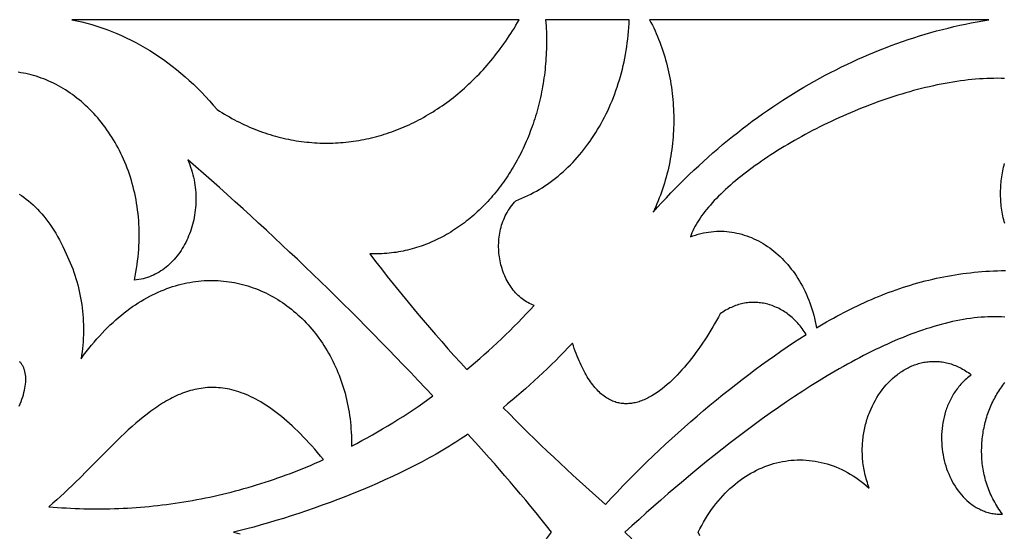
# Model space of a CAD drawing. Extents: x -4950 to -2150, y -1354 to 1346.
# Drawn here: x -3880.5 to -3593.5, y 546.1 to 695.6 of the extents above; entities that cross this region are included whole.
import ezdxf

# ---------------------------------------------------------------- set-up
doc = ezdxf.new("R2010")
doc.units = 0
doc.layers.add('LAYER_1', color=18, linetype='CONTINUOUS')

msp = doc.modelspace()

# ---------------------------------------------------------------- linework, layer by layer
at = {"layer": 'LAYER_1'}
for points in [[(-3865.35, 695.61), (-3863.86, 695.31), (-3862.39, 694.96), (-3860.91, 694.58), (-3859.45, 694.17), (-3857.99, 693.72), (-3856.55, 693.24), (-3855.11, 692.73), (-3853.68, 692.18), (-3852.25, 691.59), (-3850.84, 690.98), (-3849.44, 690.33), (-3848.05, 689.65), (-3846.67, 688.93), (-3845.3, 688.19), (-3843.94, 687.41), (-3842.59, 686.6), (-3841.26, 685.76), (-3839.94, 684.88), (-3838.63, 683.97), (-3837.34, 683.04), (-3836.06, 682.07), (-3834.79, 681.07), (-3833.54, 680.04), (-3832.3, 678.98), (-3831.08, 677.89), (-3829.87, 676.77), (-3828.68, 675.62), (-3827.51, 674.44), (-3826.35, 673.23), (-3825.22, 671.99), (-3824.09, 670.73), (-3822.99, 669.43), (-3822.27, 668.97), (-3821.55, 668.52), (-3820.83, 668.08), (-3820.11, 667.65), (-3819.38, 667.24), (-3818.65, 666.83), (-3817.92, 666.44), (-3817.19, 666.06), (-3816.45, 665.69), (-3815.72, 665.33), (-3814.98, 664.98), (-3814.24, 664.64), (-3813.49, 664.32), (-3812.75, 664), (-3812, 663.7), (-3811.26, 663.41), (-3810.51, 663.12), (-3809.76, 662.85), (-3809.01, 662.59), (-3808.25, 662.35), (-3807.5, 662.11), (-3806.74, 661.88), (-3805.99, 661.67), (-3805.23, 661.46), (-3804.47, 661.27), (-3803.71, 661.08), (-3802.95, 660.91), (-3802.19, 660.75), (-3801.43, 660.6), (-3800.67, 660.46), (-3799.91, 660.33), (-3799.15, 660.21), (-3798.39, 660.11), (-3797.62, 660.01), (-3796.86, 659.92), (-3796.1, 659.85), (-3795.33, 659.78), (-3794.57, 659.73), (-3793.81, 659.69), (-3793.04, 659.65), (-3792.28, 659.63), (-3791.52, 659.62), (-3790.76, 659.62), (-3789.99, 659.63), (-3789.23, 659.65), (-3788.47, 659.68), (-3787.71, 659.72), (-3786.95, 659.77), (-3786.2, 659.83), (-3785.44, 659.9), (-3784.68, 659.98), (-3783.93, 660.07), (-3783.17, 660.18), (-3782.42, 660.29), (-3781.67, 660.41), (-3780.92, 660.54), (-3780.17, 660.69), (-3779.42, 660.84), (-3778.67, 661.01), (-3777.93, 661.18), (-3777.19, 661.36), (-3776.44, 661.56), (-3775.7, 661.76), (-3774.97, 661.98), (-3774.23, 662.2), (-3773.5, 662.43), (-3772.77, 662.68), (-3772.04, 662.93), (-3771.31, 663.2), (-3770.58, 663.47), (-3769.86, 663.75), (-3769.14, 664.05), (-3768.42, 664.35), (-3767.71, 664.67), (-3767, 664.99), (-3766.29, 665.32), (-3765.58, 665.67), (-3764.88, 666.02), (-3764.17, 666.38), (-3763.48, 666.75), (-3762.78, 667.13), (-3762.09, 667.53), (-3761.4, 667.93), (-3760.72, 668.34), (-3760.03, 668.76), (-3759.36, 669.19), (-3758.68, 669.63), (-3758.01, 670.08), (-3757.34, 670.53), (-3756.68, 671), (-3756.02, 671.48), (-3755.36, 671.97), (-3754.71, 672.46), (-3754.06, 672.97), (-3753.41, 673.48), (-3752.77, 674.01), (-3752.14, 674.54), (-3751.51, 675.09), (-3750.88, 675.64), (-3750.26, 676.2), (-3749.64, 676.77), (-3749.02, 677.35), (-3748.41, 677.94), (-3747.81, 678.54), (-3747.21, 679.15), (-3746.61, 679.76), (-3746.02, 680.39), (-3745.44, 681.02), (-3744.86, 681.67), (-3744.28, 682.32), (-3743.71, 682.98), (-3743.15, 683.66), (-3742.59, 684.34), (-3742.04, 685.03), (-3741.49, 685.72), (-3740.95, 686.43), (-3740.41, 687.15), (-3739.88, 687.87), (-3739.35, 688.61), (-3738.83, 689.35), (-3738.32, 690.1), (-3737.81, 690.86), (-3737.31, 691.63), (-3736.81, 692.41), (-3736.32, 693.19), (-3735.84, 693.99), (-3735.37, 694.79), (-3734.89, 695.61)], [(-3727.19, 695.61), (-3727.12, 694.74), (-3727.07, 693.86), (-3727.02, 692.99), (-3726.99, 692.13), (-3726.96, 691.26), (-3726.94, 690.4), (-3726.93, 689.54), (-3726.94, 688.68), (-3726.95, 687.83), (-3726.97, 686.97), (-3727, 686.12), (-3727.04, 685.28), (-3727.09, 684.43), (-3727.15, 683.59), (-3727.21, 682.75), (-3727.29, 681.92), (-3727.37, 681.09), (-3727.47, 680.26), (-3727.57, 679.43), (-3727.68, 678.61), (-3727.8, 677.79), (-3727.93, 676.98), (-3728.07, 676.17), (-3728.21, 675.36), (-3728.37, 674.56), (-3728.53, 673.76), (-3728.7, 672.96), (-3728.88, 672.17), (-3729.07, 671.38), (-3729.27, 670.6), (-3729.47, 669.82), (-3729.68, 669.05), (-3729.9, 668.28), (-3730.13, 667.51), (-3730.37, 666.75), (-3730.61, 665.99), (-3730.86, 665.24), (-3731.12, 664.5), (-3731.39, 663.76), (-3731.66, 663.02), (-3731.94, 662.29), (-3732.23, 661.56), (-3732.53, 660.84), (-3732.83, 660.13), (-3733.15, 659.42), (-3733.47, 658.71), (-3733.79, 658.01), (-3734.12, 657.32), (-3734.46, 656.63), (-3734.81, 655.95), (-3735.16, 655.27), (-3735.52, 654.6), (-3735.89, 653.94), (-3736.27, 653.28), (-3736.65, 652.63), (-3737.03, 651.99), (-3737.43, 651.35), (-3737.83, 650.72), (-3738.24, 650.09), (-3738.65, 649.47), (-3739.07, 648.86), (-3739.5, 648.25), (-3739.93, 647.66), (-3740.37, 647.06), (-3740.81, 646.48), (-3741.26, 645.9), (-3741.72, 645.33), (-3742.18, 644.77), (-3742.65, 644.21), (-3743.12, 643.67), (-3743.6, 643.13), (-3744.08, 642.59), (-3744.58, 642.07), (-3745.07, 641.55), (-3745.57, 641.04), (-3746.08, 640.54), (-3746.59, 640.04), (-3747.11, 639.56), (-3747.63, 639.08), (-3748.16, 638.61), (-3748.7, 638.15), (-3749.23, 637.7), (-3749.78, 637.25), (-3750.33, 636.82), (-3750.88, 636.39), (-3751.44, 635.97), (-3752, 635.56), (-3752.57, 635.16), (-3753.14, 634.77), (-3753.72, 634.39), (-3754.3, 634.02), (-3754.88, 633.65), (-3755.47, 633.3), (-3756.07, 632.95), (-3756.66, 632.62), (-3757.27, 632.29), (-3757.87, 631.97), (-3758.49, 631.67), (-3759.1, 631.37), (-3759.72, 631.08), (-3760.34, 630.8), (-3760.97, 630.53), (-3761.6, 630.28), (-3762.23, 630.03), (-3762.87, 629.79), (-3763.51, 629.57), (-3764.16, 629.35), (-3764.81, 629.14), (-3765.46, 628.95), (-3766.12, 628.76), (-3766.77, 628.59), (-3767.44, 628.43), (-3768.1, 628.27), (-3768.77, 628.13), (-3769.44, 628), (-3770.12, 627.88), (-3770.79, 627.77), (-3771.47, 627.68), (-3772.16, 627.59), (-3772.84, 627.52), (-3773.53, 627.46), (-3774.22, 627.41), (-3774.91, 627.37), (-3775.61, 627.34), (-3776.31, 627.32), (-3777.01, 627.32), (-3777.71, 627.33), (-3778.42, 627.35), (-3776.75, 625.14), (-3775.06, 622.95), (-3773.35, 620.77), (-3771.64, 618.6), (-3769.91, 616.44), (-3768.17, 614.3), (-3766.42, 612.17), (-3764.66, 610.06), (-3762.89, 607.95), (-3761.1, 605.86), (-3759.3, 603.79), (-3757.49, 601.72), (-3755.68, 599.67), (-3753.85, 597.63), (-3752.01, 595.6), (-3750.16, 593.59), (-3748.88, 594.66), (-3747.6, 595.75), (-3746.34, 596.85), (-3745.07, 597.97), (-3743.82, 599.09), (-3742.57, 600.23), (-3741.33, 601.39), (-3740.1, 602.55), (-3738.87, 603.73), (-3737.65, 604.92), (-3736.44, 606.12), (-3735.24, 607.33), (-3734.04, 608.56), (-3732.85, 609.8), (-3731.67, 611.05), (-3730.5, 612.31), (-3730.98, 612.48), (-3731.44, 612.67), (-3731.9, 612.88), (-3732.35, 613.11), (-3732.8, 613.36), (-3733.23, 613.63), (-3733.65, 613.91), (-3734.06, 614.22), (-3734.46, 614.53), (-3734.85, 614.87), (-3735.23, 615.22), (-3735.6, 615.58), (-3735.96, 615.96), (-3736.3, 616.36), (-3736.64, 616.76), (-3736.96, 617.19), (-3737.28, 617.62), (-3737.58, 618.06), (-3737.87, 618.52), (-3738.14, 618.99), (-3738.41, 619.47), (-3738.66, 619.96), (-3738.9, 620.45), (-3739.13, 620.96), (-3739.34, 621.48), (-3739.54, 622), (-3739.73, 622.53), (-3739.9, 623.07), (-3740.07, 623.61), (-3740.21, 624.16), (-3740.35, 624.72), (-3740.46, 625.28), (-3740.57, 625.85), (-3740.66, 626.42), (-3740.74, 626.99), (-3740.8, 627.57), (-3740.84, 628.14), (-3740.88, 628.72), (-3740.89, 629.31), (-3740.89, 629.89), (-3740.88, 630.47), (-3740.85, 631.05), (-3740.8, 631.64), (-3740.74, 632.22), (-3740.66, 632.8), (-3740.57, 633.37), (-3740.46, 633.95), (-3740.33, 634.52), (-3740.18, 635.09), (-3740.02, 635.65), (-3739.84, 636.21), (-3739.65, 636.76), (-3739.43, 637.31), (-3739.2, 637.85), (-3738.95, 638.39), (-3738.68, 638.91), (-3738.4, 639.43), (-3738.09, 639.95), (-3737.77, 640.45), (-3737.43, 640.94), (-3737.07, 641.43), (-3736.69, 641.9), (-3736.29, 642.36), (-3735.88, 642.81), (-3734.99, 643.16), (-3734.12, 643.52), (-3733.25, 643.91), (-3732.39, 644.31), (-3731.54, 644.74), (-3730.7, 645.18), (-3729.87, 645.64), (-3729.05, 646.12), (-3728.24, 646.62), (-3727.44, 647.14), (-3726.65, 647.68), (-3725.87, 648.23), (-3725.09, 648.81), (-3724.33, 649.4), (-3723.58, 650), (-3722.84, 650.63), (-3722.11, 651.27), (-3721.4, 651.92), (-3720.69, 652.6), (-3719.99, 653.29), (-3719.31, 653.99), (-3718.63, 654.71), (-3717.97, 655.45), (-3717.32, 656.2), (-3716.69, 656.96), (-3716.06, 657.74), (-3715.45, 658.53), (-3714.85, 659.34), (-3714.26, 660.16), (-3713.69, 661), (-3713.12, 661.84), (-3712.57, 662.71), (-3712.04, 663.58), (-3711.52, 664.46), (-3711.01, 665.36), (-3710.51, 666.27), (-3710.03, 667.19), (-3709.56, 668.13), (-3709.11, 669.07), (-3708.67, 670.03), (-3708.25, 670.99), (-3707.84, 671.97), (-3707.44, 672.96), (-3707.06, 673.95), (-3706.7, 674.96), (-3706.35, 675.98), (-3706.01, 677), (-3705.69, 678.04), (-3705.39, 679.08), (-3705.1, 680.13), (-3704.83, 681.19), (-3704.57, 682.26), (-3704.33, 683.33), (-3704.11, 684.42), (-3703.9, 685.51), (-3703.71, 686.61), (-3703.54, 687.71), (-3703.38, 688.82), (-3703.24, 689.94), (-3703.12, 691.06), (-3703.02, 692.19), (-3702.93, 693.32), (-3702.86, 694.46), (-3702.81, 695.61)], [(-3696.9, 695.61), (-3696.48, 694.82), (-3696.08, 694.02), (-3695.69, 693.21), (-3695.31, 692.39), (-3694.94, 691.57), (-3694.59, 690.75), (-3694.25, 689.91), (-3693.92, 689.07), (-3693.61, 688.23), (-3693.31, 687.38), (-3693.02, 686.53), (-3692.74, 685.67), (-3692.48, 684.8), (-3692.22, 683.93), (-3691.99, 683.06), (-3691.76, 682.18), (-3691.54, 681.3), (-3691.34, 680.41), (-3691.15, 679.53), (-3690.98, 678.63), (-3690.82, 677.74), (-3690.66, 676.84), (-3690.53, 675.94), (-3690.4, 675.04), (-3690.29, 674.13), (-3690.19, 673.23), (-3690.1, 672.32), (-3690.03, 671.41), (-3689.97, 670.5), (-3689.92, 669.59), (-3689.88, 668.67), (-3689.86, 667.76), (-3689.85, 666.85), (-3689.85, 665.93), (-3689.86, 665.02), (-3689.89, 664.1), (-3689.93, 663.19), (-3689.98, 662.28), (-3690.05, 661.37), (-3690.13, 660.45), (-3690.22, 659.55), (-3690.32, 658.64), (-3690.44, 657.73), (-3690.57, 656.83), (-3690.71, 655.92), (-3690.87, 655.02), (-3691.03, 654.13), (-3691.22, 653.23), (-3691.41, 652.34), (-3691.62, 651.45), (-3691.84, 650.57), (-3692.07, 649.69), (-3692.31, 648.81), (-3692.57, 647.93), (-3692.84, 647.07), (-3693.13, 646.2), (-3693.42, 645.34), (-3693.73, 644.49), (-3694.06, 643.64), (-3694.39, 642.79), (-3694.74, 641.95), (-3695.1, 641.12), (-3695.48, 640.29), (-3695.86, 639.47), (-3694.58, 640.9), (-3693.28, 642.32), (-3691.98, 643.71), (-3690.67, 645.09), (-3689.34, 646.46), (-3688.01, 647.8), (-3686.67, 649.13), (-3685.31, 650.45), (-3683.95, 651.75), (-3682.58, 653.03), (-3681.2, 654.29), (-3679.81, 655.54), (-3678.42, 656.77), (-3677.01, 657.98), (-3675.6, 659.17), (-3674.17, 660.35), (-3672.74, 661.51), (-3671.3, 662.66), (-3669.86, 663.78), (-3668.4, 664.89), (-3666.94, 665.98), (-3665.47, 667.06), (-3663.99, 668.12), (-3662.5, 669.15), (-3661.01, 670.18), (-3659.51, 671.18), (-3658, 672.17), (-3656.48, 673.13), (-3654.96, 674.08), (-3653.43, 675.02), (-3651.89, 675.93), (-3650.35, 676.83), (-3648.8, 677.7), (-3647.24, 678.56), (-3645.68, 679.41), (-3644.11, 680.23), (-3642.53, 681.03), (-3640.95, 681.82), (-3639.36, 682.59), (-3637.76, 683.34), (-3636.16, 684.07), (-3634.56, 684.78), (-3632.95, 685.47), (-3631.33, 686.15), (-3629.71, 686.81), (-3628.08, 687.44), (-3626.45, 688.06), (-3624.81, 688.66), (-3623.17, 689.24), (-3621.52, 689.8), (-3619.87, 690.34), (-3618.21, 690.86), (-3616.55, 691.37), (-3614.88, 691.85), (-3613.21, 692.32), (-3611.53, 692.76), (-3609.85, 693.19), (-3608.17, 693.59), (-3606.48, 693.98), (-3604.79, 694.34), (-3603.1, 694.69), (-3601.4, 695.02), (-3599.7, 695.32), (-3597.99, 695.61)], [(-3651.27, 603.84), (-3651.54, 604.28), (-3651.83, 604.71), (-3652.12, 605.12), (-3652.42, 605.53), (-3652.72, 605.93), (-3653.03, 606.32), (-3653.35, 606.7), (-3653.67, 607.07), (-3654, 607.43), (-3654.34, 607.78), (-3654.68, 608.12), (-3655.02, 608.45), (-3655.37, 608.76), (-3655.73, 609.07), (-3656.09, 609.37), (-3656.46, 609.65), (-3656.83, 609.93), (-3657.2, 610.19), (-3657.58, 610.44), (-3657.96, 610.69), (-3658.35, 610.92), (-3658.74, 611.14), (-3659.13, 611.35), (-3659.53, 611.55), (-3659.93, 611.73), (-3660.34, 611.91), (-3660.74, 612.07), (-3661.15, 612.23), (-3661.57, 612.37), (-3661.98, 612.5), (-3662.4, 612.62), (-3662.82, 612.73), (-3663.24, 612.82), (-3663.66, 612.91), (-3664.08, 612.98), (-3664.51, 613.04), (-3664.94, 613.09), (-3665.36, 613.13), (-3665.79, 613.16), (-3666.22, 613.17), (-3666.65, 613.17), (-3667.08, 613.16), (-3667.51, 613.14), (-3667.94, 613.11), (-3668.38, 613.06), (-3668.81, 613), (-3669.24, 612.93), (-3669.67, 612.85), (-3670.09, 612.75), (-3670.52, 612.65), (-3670.95, 612.52), (-3671.38, 612.39), (-3671.8, 612.25), (-3672.22, 612.09), (-3672.64, 611.92), (-3673.06, 611.73), (-3673.48, 611.54), (-3673.9, 611.33), (-3674.31, 611.11), (-3674.72, 610.87), (-3675.12, 610.62), (-3675.53, 610.36), (-3675.93, 610.09), (-3676.33, 609.8), (-3676.84, 608.85), (-3677.37, 607.9), (-3677.92, 606.95), (-3678.48, 606), (-3679.05, 605.05), (-3679.63, 604.1), (-3680.23, 603.16), (-3680.83, 602.22), (-3681.45, 601.3), (-3682.08, 600.38), (-3682.72, 599.47), (-3683.37, 598.57), (-3684.03, 597.69), (-3684.7, 596.82), (-3685.37, 595.96), (-3686.06, 595.13), (-3686.75, 594.31), (-3687.45, 593.51), (-3688.15, 592.73), (-3688.86, 591.97), (-3689.58, 591.24), (-3690.3, 590.53), (-3691.03, 589.85), (-3691.76, 589.2), (-3692.5, 588.57), (-3693.24, 587.98), (-3693.98, 587.42), (-3694.72, 586.89), (-3695.47, 586.39), (-3696.22, 585.93), (-3696.97, 585.51), (-3697.34, 585.32), (-3697.72, 585.13), (-3698.09, 584.95), (-3698.47, 584.79), (-3698.84, 584.63), (-3699.22, 584.48), (-3699.59, 584.35), (-3699.97, 584.22), (-3700.34, 584.11), (-3700.72, 584.01), (-3701.09, 583.92), (-3701.46, 583.84), (-3701.84, 583.77), (-3702.21, 583.71), (-3702.58, 583.67), (-3702.95, 583.64), (-3703.32, 583.62), (-3703.69, 583.61), (-3704.06, 583.62), (-3704.43, 583.64), (-3704.79, 583.67), (-3705.16, 583.71), (-3705.52, 583.77), (-3705.89, 583.84), (-3706.25, 583.93), (-3706.61, 584.02), (-3706.97, 584.14), (-3707.33, 584.26), (-3707.69, 584.41), (-3708.04, 584.56), (-3708.39, 584.73), (-3708.75, 584.92), (-3709.1, 585.12), (-3709.45, 585.33), (-3709.79, 585.56), (-3710.14, 585.81), (-3710.48, 586.07), (-3710.82, 586.35), (-3711.16, 586.65), (-3711.5, 586.96), (-3711.84, 587.28), (-3712.17, 587.63), (-3712.5, 587.99), (-3712.83, 588.36), (-3713.16, 588.76), (-3713.48, 589.17), (-3713.8, 589.59), (-3714.12, 590.04), (-3714.44, 590.5), (-3714.75, 590.99), (-3715.07, 591.49), (-3715.37, 592), (-3715.68, 592.54), (-3715.98, 593.09), (-3716.28, 593.67), (-3716.58, 594.26), (-3716.87, 594.87), (-3717.17, 595.5), (-3717.45, 596.15), (-3717.74, 596.82), (-3718.02, 597.51), (-3718.3, 598.22), (-3718.57, 598.95), (-3718.85, 599.7), (-3719.11, 600.47), (-3719.38, 601.26), (-3720.58, 599.99), (-3721.79, 598.73), (-3723.01, 597.49), (-3724.24, 596.25), (-3725.48, 595.03), (-3726.72, 593.83), (-3727.98, 592.63), (-3729.24, 591.45), (-3730.5, 590.28), (-3731.78, 589.13), (-3733.06, 587.99), (-3734.36, 586.86), (-3735.65, 585.74), (-3736.96, 584.64), (-3738.27, 583.55), (-3739.59, 582.47), (-3737.77, 580.63), (-3735.95, 578.79), (-3734.11, 576.97), (-3732.27, 575.16), (-3730.42, 573.36), (-3728.57, 571.57), (-3726.71, 569.79), (-3724.85, 568.02), (-3722.98, 566.26), (-3721.1, 564.52), (-3719.22, 562.78), (-3717.34, 561.06), (-3715.44, 559.34), (-3713.55, 557.64), (-3711.65, 555.95), (-3709.75, 554.27), (-3708.08, 556.07), (-3706.39, 557.86), (-3704.69, 559.65), (-3702.96, 561.42), (-3701.21, 563.18), (-3699.45, 564.93), (-3697.68, 566.67), (-3695.88, 568.4), (-3694.08, 570.11), (-3692.26, 571.8), (-3690.43, 573.48), (-3688.59, 575.14), (-3686.74, 576.79), (-3684.89, 578.42), (-3683.02, 580.03), (-3681.15, 581.62), (-3679.28, 583.19), (-3677.4, 584.74), (-3675.52, 586.27), (-3673.63, 587.77), (-3671.75, 589.26), (-3669.87, 590.72), (-3667.98, 592.15), (-3666.1, 593.56), (-3664.22, 594.94), (-3662.35, 596.3), (-3660.48, 597.63), (-3658.62, 598.93), (-3656.77, 600.2), (-3654.92, 601.44), (-3653.09, 602.65)], [(-3791.93, 567.32), (-3792.8, 568.36), (-3793.66, 569.37), (-3794.51, 570.36), (-3795.35, 571.31), (-3796.19, 572.23), (-3797.03, 573.12), (-3797.85, 573.99), (-3798.67, 574.82), (-3799.48, 575.63), (-3800.29, 576.41), (-3801.09, 577.16), (-3801.88, 577.88), (-3802.67, 578.58), (-3803.46, 579.25), (-3804.23, 579.9), (-3805, 580.51), (-3805.77, 581.11), (-3806.53, 581.67), (-3807.28, 582.21), (-3808.03, 582.73), (-3808.77, 583.22), (-3809.51, 583.69), (-3810.24, 584.13), (-3810.97, 584.55), (-3811.69, 584.95), (-3812.41, 585.32), (-3813.12, 585.67), (-3813.83, 585.99), (-3814.53, 586.3), (-3815.23, 586.58), (-3815.92, 586.84), (-3816.61, 587.08), (-3817.29, 587.3), (-3817.97, 587.49), (-3818.64, 587.67), (-3819.31, 587.82), (-3819.98, 587.96), (-3820.64, 588.07), (-3821.3, 588.17), (-3821.95, 588.24), (-3822.6, 588.3), (-3823.25, 588.34), (-3823.89, 588.36), (-3824.53, 588.36), (-3825.16, 588.35), (-3825.79, 588.31), (-3826.42, 588.26), (-3827.04, 588.2), (-3827.66, 588.11), (-3828.28, 588.01), (-3828.89, 587.9), (-3829.5, 587.76), (-3830.11, 587.62), (-3830.71, 587.45), (-3831.31, 587.28), (-3831.91, 587.09), (-3832.51, 586.88), (-3833.1, 586.66), (-3833.69, 586.42), (-3834.28, 586.18), (-3834.86, 585.92), (-3835.45, 585.64), (-3836.03, 585.36), (-3836.6, 585.06), (-3837.18, 584.75), (-3837.75, 584.42), (-3838.32, 584.09), (-3838.89, 583.74), (-3839.46, 583.39), (-3840.02, 583.02), (-3840.59, 582.65), (-3841.15, 582.26), (-3842.27, 581.46), (-3843.38, 580.62), (-3844.49, 579.75), (-3845.59, 578.84), (-3846.69, 577.91), (-3847.78, 576.95), (-3848.87, 575.96), (-3849.96, 574.95), (-3851.04, 573.92), (-3852.13, 572.88), (-3853.21, 571.81), (-3854.29, 570.74), (-3856.46, 568.56), (-3858.63, 566.35), (-3860.81, 564.13), (-3863.01, 561.93), (-3864.12, 560.84), (-3865.23, 559.76), (-3866.35, 558.69), (-3867.47, 557.63), (-3868.6, 556.59), (-3869.74, 555.57), (-3870.89, 554.58), (-3872.04, 553.6), (-3870.77, 553.49), (-3869.49, 553.39), (-3868.22, 553.3), (-3866.94, 553.22), (-3865.67, 553.15), (-3864.39, 553.09), (-3863.12, 553.04), (-3861.85, 553.01), (-3860.57, 552.98), (-3859.3, 552.96), (-3858.02, 552.95), (-3856.75, 552.96), (-3855.48, 552.97), (-3854.2, 553), (-3852.93, 553.03), (-3851.66, 553.08), (-3850.39, 553.13), (-3849.12, 553.2), (-3847.85, 553.27), (-3846.58, 553.36), (-3845.31, 553.46), (-3844.04, 553.57), (-3842.77, 553.68), (-3841.5, 553.81), (-3840.24, 553.95), (-3838.97, 554.1), (-3837.71, 554.26), (-3836.45, 554.43), (-3835.18, 554.61), (-3833.92, 554.8), (-3832.66, 555), (-3831.4, 555.21), (-3830.14, 555.43), (-3828.89, 555.66), (-3827.63, 555.9), (-3826.38, 556.15), (-3825.12, 556.41), (-3823.87, 556.68), (-3822.62, 556.97), (-3821.37, 557.26), (-3820.13, 557.56), (-3818.88, 557.87), (-3817.64, 558.2), (-3816.39, 558.53), (-3815.15, 558.87), (-3813.91, 559.23), (-3812.67, 559.59), (-3811.44, 559.97), (-3810.2, 560.35), (-3808.97, 560.74), (-3807.74, 561.15), (-3806.51, 561.56), (-3805.29, 561.99), (-3804.06, 562.42), (-3802.84, 562.87), (-3801.62, 563.32), (-3800.4, 563.79), (-3799.18, 564.26), (-3797.97, 564.75), (-3796.76, 565.24), (-3795.55, 565.75), (-3794.34, 566.26), (-3793.14, 566.79)]]:
    msp.add_lwpolyline(points, close=True, dxfattribs=at)
for points in [[(-3880.64, 644.77), (-3879.96, 644.31), (-3879.28, 643.83), (-3878.6, 643.32), (-3877.93, 642.79), (-3877.27, 642.23), (-3876.62, 641.64), (-3875.98, 641.03), (-3875.34, 640.38), (-3874.71, 639.71), (-3874.09, 639.02), (-3873.48, 638.29), (-3872.88, 637.54), (-3872.29, 636.76), (-3871.71, 635.95), (-3871.13, 635.11), (-3870.57, 634.24), (-3870.02, 633.34), (-3869.49, 632.42), (-3868.96, 631.46), (-3868.45, 630.47), (-3867.94, 629.46), (-3867.45, 628.41), (-3866.98, 627.33), (-3866.56, 626.47), (-3866.16, 625.6), (-3865.78, 624.72), (-3865.42, 623.83), (-3865.07, 622.93), (-3864.74, 622.02), (-3864.43, 621.11), (-3864.14, 620.18), (-3863.87, 619.25), (-3863.61, 618.31), (-3863.37, 617.37), (-3863.15, 616.42), (-3862.95, 615.46), (-3862.77, 614.5), (-3862.6, 613.54), (-3862.45, 612.56), (-3862.32, 611.59), (-3862.21, 610.61), (-3862.12, 609.63), (-3862.05, 608.65), (-3861.99, 607.66), (-3861.96, 606.67), (-3861.94, 605.68), (-3861.94, 604.69), (-3861.96, 603.7), (-3862, 602.7), (-3862.06, 601.71), (-3862.14, 600.72), (-3862.23, 599.73), (-3862.35, 598.74), (-3862.48, 597.75), (-3862.64, 596.76), (-3861.89, 597.78), (-3861.13, 598.78), (-3860.37, 599.75), (-3859.6, 600.69), (-3858.83, 601.61), (-3858.06, 602.5), (-3857.27, 603.37), (-3856.49, 604.22), (-3855.7, 605.04), (-3854.91, 605.83), (-3854.11, 606.61), (-3853.31, 607.35), (-3852.5, 608.08), (-3851.69, 608.78), (-3850.88, 609.46), (-3850.07, 610.11), (-3849.25, 610.74), (-3848.43, 611.35), (-3847.61, 611.93), (-3846.78, 612.49), (-3845.96, 613.03), (-3845.13, 613.55), (-3844.3, 614.04), (-3843.46, 614.51), (-3842.63, 614.96), (-3841.8, 615.39), (-3840.96, 615.8), (-3840.12, 616.18), (-3839.29, 616.54), (-3838.45, 616.88), (-3837.61, 617.2), (-3836.77, 617.5), (-3835.93, 617.78), (-3835.1, 618.04), (-3834.26, 618.28), (-3833.42, 618.49), (-3832.59, 618.69), (-3831.75, 618.87), (-3830.92, 619.02), (-3830.09, 619.16), (-3829.26, 619.28), (-3828.43, 619.38), (-3827.6, 619.45), (-3826.78, 619.51), (-3825.95, 619.55), (-3825.13, 619.57), (-3824.32, 619.58), (-3823.5, 619.56), (-3822.69, 619.53), (-3821.88, 619.47), (-3821.08, 619.4), (-3820.28, 619.31), (-3819.48, 619.21), (-3818.69, 619.08), (-3817.9, 618.94), (-3817.11, 618.78), (-3816.33, 618.6), (-3815.55, 618.41), (-3814.78, 618.2), (-3814.02, 617.97), (-3813.26, 617.72), (-3812.5, 617.46), (-3811.75, 617.19), (-3811.01, 616.89), (-3810.27, 616.58), (-3809.54, 616.26), (-3808.81, 615.92), (-3808.09, 615.56), (-3807.38, 615.19), (-3806.67, 614.8), (-3805.98, 614.4), (-3805.28, 613.98), (-3804.6, 613.55), (-3803.93, 613.1), (-3803.26, 612.64), (-3802.6, 612.16), (-3801.94, 611.67), (-3801.3, 611.16), (-3800.66, 610.65), (-3800.04, 610.11), (-3799.42, 609.57), (-3798.81, 609.01), (-3798.21, 608.43), (-3797.62, 607.85), (-3797.04, 607.25), (-3796.47, 606.64), (-3795.91, 606.01), (-3795.36, 605.37), (-3794.82, 604.72), (-3794.29, 604.06), (-3793.77, 603.39), (-3793.27, 602.7), (-3792.77, 602), (-3792.28, 601.29), (-3791.81, 600.57), (-3791.35, 599.84), (-3790.9, 599.09), (-3790.46, 598.33), (-3790.03, 597.57), (-3789.62, 596.79), (-3789.22, 596), (-3788.83, 595.2), (-3788.45, 594.4), (-3788.09, 593.58), (-3787.74, 592.75), (-3787.41, 591.91), (-3787.08, 591.06), (-3786.77, 590.2), (-3786.48, 589.33), (-3786.2, 588.45), (-3785.94, 587.57), (-3785.68, 586.67), (-3785.45, 585.77), (-3785.23, 584.85), (-3785.02, 583.93), (-3784.83, 583), (-3784.65, 582.06), (-3784.49, 581.12), (-3784.35, 580.16), (-3784.22, 579.2), (-3784.11, 578.23), (-3784.02, 577.25), (-3783.94, 576.27), (-3783.88, 575.28), (-3783.83, 574.28), (-3783.8, 573.27), (-3783.79, 572.26), (-3783.8, 571.24), (-3782.27, 572.03), (-3780.75, 572.85), (-3779.23, 573.68), (-3777.71, 574.52), (-3776.21, 575.38), (-3774.71, 576.26), (-3773.22, 577.15), (-3771.73, 578.06), (-3770.25, 578.98), (-3768.77, 579.92), (-3767.31, 580.87), (-3765.85, 581.84), (-3764.39, 582.83), (-3762.95, 583.83), (-3761.51, 584.85), (-3760.08, 585.88), (-3762.22, 588.16), (-3764.37, 590.44), (-3766.53, 592.71), (-3768.7, 594.98), (-3770.86, 597.23), (-3773.04, 599.47), (-3775.22, 601.71), (-3777.41, 603.94), (-3779.6, 606.16), (-3781.79, 608.37), (-3784, 610.57), (-3786.21, 612.76), (-3788.42, 614.95), (-3790.64, 617.12), (-3792.87, 619.29), (-3795.1, 621.44), (-3797.33, 623.59), (-3799.57, 625.73), (-3801.82, 627.86), (-3804.07, 629.99), (-3806.33, 632.1), (-3808.6, 634.2), (-3810.86, 636.3), (-3813.14, 638.39), (-3815.42, 640.47), (-3817.7, 642.53), (-3819.99, 644.59), (-3822.29, 646.65), (-3824.59, 648.69), (-3826.9, 650.72), (-3829.21, 652.74), (-3831.52, 654.76), (-3831.22, 654.04), (-3830.94, 653.32), (-3830.68, 652.59), (-3830.44, 651.87), (-3830.22, 651.13), (-3830.02, 650.4), (-3829.84, 649.66), (-3829.69, 648.92), (-3829.55, 648.18), (-3829.43, 647.44), (-3829.34, 646.7), (-3829.26, 645.95), (-3829.2, 645.21), (-3829.17, 644.47), (-3829.15, 643.73), (-3829.15, 643), (-3829.17, 642.26), (-3829.2, 641.53), (-3829.26, 640.81), (-3829.33, 640.08), (-3829.42, 639.37), (-3829.53, 638.65), (-3829.66, 637.95), (-3829.8, 637.24), (-3829.96, 636.55), (-3830.14, 635.86), (-3830.33, 635.18), (-3830.54, 634.51), (-3830.77, 633.84), (-3831.01, 633.19), (-3831.27, 632.54), (-3831.54, 631.91), (-3831.82, 631.28), (-3832.13, 630.67), (-3832.44, 630.06), (-3832.78, 629.47), (-3833.12, 628.89), (-3833.48, 628.32), (-3833.86, 627.77), (-3834.24, 627.23), (-3834.64, 626.71), (-3835.06, 626.2), (-3835.49, 625.7), (-3835.93, 625.22), (-3836.38, 624.76), (-3836.84, 624.31), (-3837.32, 623.88), (-3837.81, 623.47), (-3838.31, 623.08), (-3838.82, 622.7), (-3839.35, 622.35), (-3839.88, 622.01), (-3840.43, 621.7), (-3840.98, 621.4), (-3841.55, 621.13), (-3842.12, 620.88), (-3842.71, 620.65), (-3843.31, 620.44), (-3843.91, 620.25), (-3844.53, 620.09), (-3845.15, 619.95), (-3845.79, 619.84), (-3846.43, 619.75), (-3847.08, 619.69), (-3846.85, 620.82), (-3846.64, 621.95), (-3846.45, 623.07), (-3846.29, 624.19), (-3846.14, 625.3), (-3846.01, 626.4), (-3845.91, 627.5), (-3845.82, 628.59), (-3845.76, 629.67), (-3845.71, 630.74), (-3845.68, 631.81), (-3845.68, 632.87), (-3845.69, 633.93), (-3845.72, 634.97), (-3845.77, 636.01), (-3845.83, 637.04), (-3845.92, 638.07), (-3846.02, 639.08), (-3846.14, 640.09), (-3846.27, 641.09), (-3846.43, 642.08), (-3846.6, 643.06), (-3846.78, 644.03), (-3846.99, 644.99), (-3847.2, 645.94), (-3847.44, 646.89), (-3847.69, 647.82), (-3847.96, 648.74), (-3848.24, 649.66), (-3848.53, 650.56), (-3848.84, 651.46), (-3849.17, 652.34), (-3849.51, 653.21), (-3849.86, 654.08), (-3850.23, 654.93), (-3850.61, 655.77), (-3851, 656.6), (-3851.41, 657.42), (-3851.83, 658.22), (-3852.26, 659.02), (-3852.7, 659.8), (-3853.16, 660.57), (-3853.63, 661.33), (-3854.11, 662.08), (-3854.6, 662.81), (-3855.1, 663.54), (-3855.62, 664.24), (-3856.14, 664.94), (-3856.68, 665.63), (-3857.22, 666.3), (-3857.78, 666.95), (-3858.34, 667.6), (-3858.92, 668.23), (-3859.5, 668.84), (-3860.09, 669.45), (-3860.69, 670.03), (-3861.31, 670.61), (-3861.92, 671.17), (-3862.55, 671.71), (-3863.19, 672.24), (-3863.83, 672.76), (-3864.48, 673.26), (-3865.14, 673.75), (-3865.8, 674.22), (-3866.47, 674.67), (-3867.15, 675.11), (-3867.84, 675.53), (-3868.53, 675.94), (-3869.22, 676.33), (-3869.93, 676.71), (-3870.63, 677.06), (-3871.35, 677.41), (-3872.06, 677.73), (-3872.79, 678.04), (-3873.51, 678.33), (-3874.24, 678.6), (-3874.98, 678.86), (-3875.72, 679.1), (-3876.46, 679.32), (-3877.21, 679.53), (-3877.95, 679.71), (-3878.71, 679.88), (-3879.46, 680.03), (-3880.22, 680.16), (-3880.98, 680.27)], [(-3593.42, 678.47), (-3594.44, 678.5), (-3595.47, 678.52), (-3596.51, 678.51), (-3597.56, 678.5), (-3598.62, 678.46), (-3599.69, 678.41), (-3600.76, 678.34), (-3601.84, 678.26), (-3602.93, 678.16), (-3604.03, 678.04), (-3605.13, 677.91), (-3606.24, 677.77), (-3607.36, 677.6), (-3608.48, 677.43), (-3609.6, 677.24), (-3610.73, 677.04), (-3611.87, 676.82), (-3613.01, 676.59), (-3614.15, 676.34), (-3615.3, 676.08), (-3616.45, 675.81), (-3617.6, 675.53), (-3618.75, 675.23), (-3619.91, 674.92), (-3621.06, 674.6), (-3622.22, 674.27), (-3623.38, 673.92), (-3624.54, 673.57), (-3625.7, 673.2), (-3626.86, 672.82), (-3628.01, 672.43), (-3629.17, 672.03), (-3630.32, 671.62), (-3631.48, 671.2), (-3632.63, 670.77), (-3633.78, 670.33), (-3634.92, 669.88), (-3636.06, 669.42), (-3637.2, 668.95), (-3638.34, 668.47), (-3639.46, 667.99), (-3640.59, 667.49), (-3641.71, 666.99), (-3642.82, 666.48), (-3643.93, 665.96), (-3645.03, 665.44), (-3646.13, 664.91), (-3647.22, 664.37), (-3648.3, 663.82), (-3649.37, 663.27), (-3650.44, 662.71), (-3651.49, 662.14), (-3652.54, 661.57), (-3653.58, 661), (-3654.61, 660.42), (-3655.63, 659.83), (-3656.63, 659.24), (-3657.63, 658.64), (-3658.62, 658.04), (-3659.59, 657.43), (-3660.56, 656.82), (-3661.51, 656.21), (-3662.45, 655.59), (-3663.37, 654.97), (-3664.29, 654.35), (-3665.18, 653.72), (-3666.07, 653.09), (-3666.94, 652.46), (-3667.8, 651.83), (-3668.64, 651.19), (-3669.46, 650.55), (-3670.27, 649.91), (-3671.06, 649.27), (-3671.84, 648.63), (-3672.6, 647.99), (-3673.34, 647.35), (-3674.07, 646.7), (-3674.77, 646.06), (-3675.46, 645.41), (-3676.13, 644.77), (-3676.78, 644.13), (-3677.41, 643.48), (-3678.02, 642.84), (-3678.61, 642.2), (-3679.18, 641.56), (-3679.73, 640.92), (-3680.26, 640.29), (-3680.77, 639.65), (-3681.25, 639.02), (-3681.71, 638.39), (-3682.15, 637.76), (-3682.57, 637.14), (-3682.96, 636.52), (-3683.33, 635.9), (-3683.67, 635.29), (-3683.99, 634.68), (-3684.28, 634.07), (-3684.55, 633.47), (-3684.79, 632.87), (-3685.01, 632.28), (-3684.25, 632.56), (-3683.49, 632.82), (-3682.73, 633.04), (-3681.97, 633.25), (-3681.2, 633.42), (-3680.44, 633.57), (-3679.68, 633.69), (-3678.92, 633.79), (-3678.17, 633.86), (-3677.41, 633.91), (-3676.66, 633.93), (-3675.9, 633.92), (-3675.16, 633.9), (-3674.41, 633.85), (-3673.67, 633.77), (-3672.93, 633.67), (-3672.19, 633.55), (-3671.46, 633.4), (-3670.74, 633.23), (-3670.02, 633.04), (-3669.3, 632.82), (-3668.59, 632.59), (-3667.89, 632.33), (-3667.19, 632.05), (-3666.5, 631.75), (-3665.82, 631.42), (-3665.14, 631.08), (-3664.47, 630.71), (-3663.81, 630.33), (-3663.16, 629.92), (-3662.52, 629.49), (-3661.88, 629.05), (-3661.26, 628.58), (-3660.64, 628.1), (-3660.04, 627.59), (-3659.44, 627.07), (-3658.85, 626.53), (-3658.28, 625.97), (-3657.72, 625.39), (-3657.16, 624.79), (-3656.62, 624.18), (-3656.1, 623.55), (-3655.58, 622.9), (-3655.08, 622.23), (-3654.59, 621.55), (-3654.11, 620.85), (-3653.65, 620.14), (-3653.2, 619.41), (-3652.77, 618.66), (-3652.35, 617.9), (-3651.95, 617.12), (-3651.56, 616.33), (-3651.18, 615.52), (-3650.83, 614.7), (-3650.49, 613.86), (-3650.16, 613.01), (-3649.86, 612.15), (-3649.57, 611.27), (-3649.3, 610.38), (-3649.04, 609.47), (-3648.81, 608.56), (-3648.59, 607.63), (-3648.39, 606.69), (-3648.22, 605.73), (-3647.24, 606.32), (-3646.26, 606.9), (-3645.27, 607.47), (-3644.29, 608.04), (-3643.3, 608.59), (-3642.3, 609.13), (-3641.31, 609.67), (-3640.31, 610.19), (-3639.31, 610.71), (-3638.31, 611.21), (-3637.3, 611.71), (-3636.29, 612.2), (-3635.28, 612.67), (-3634.26, 613.14), (-3633.25, 613.59), (-3632.22, 614.04), (-3631.2, 614.47), (-3630.17, 614.9), (-3629.14, 615.31), (-3628.11, 615.72), (-3627.07, 616.11), (-3626.03, 616.49), (-3624.99, 616.86), (-3623.94, 617.22), (-3622.89, 617.57), (-3621.83, 617.91), (-3620.78, 618.24), (-3619.72, 618.55), (-3618.65, 618.85), (-3617.59, 619.15), (-3616.52, 619.43), (-3615.44, 619.69), (-3614.36, 619.95), (-3613.28, 620.19), (-3612.2, 620.43), (-3611.11, 620.65), (-3610.01, 620.86), (-3608.92, 621.05), (-3607.82, 621.23), (-3606.71, 621.41), (-3605.61, 621.56), (-3604.5, 621.71), (-3603.38, 621.84), (-3602.26, 621.96), (-3601.14, 622.07), (-3600.01, 622.16), (-3598.88, 622.24), (-3597.75, 622.31), (-3596.61, 622.36), (-3595.46, 622.4), (-3594.32, 622.43), (-3593.16, 622.44)], [(-3593.33, 636.2), (-3593.49, 636.74), (-3593.63, 637.28), (-3593.77, 637.83), (-3593.89, 638.39), (-3594, 638.94), (-3594.11, 639.5), (-3594.2, 640.07), (-3594.28, 640.63), (-3594.35, 641.2), (-3594.41, 641.77), (-3594.46, 642.34), (-3594.5, 642.91), (-3594.53, 643.49), (-3594.55, 644.06), (-3594.56, 644.64), (-3594.56, 645.21), (-3594.55, 645.79), (-3594.53, 646.37), (-3594.51, 646.94), (-3594.47, 647.52), (-3594.42, 648.09), (-3594.36, 648.66), (-3594.29, 649.24), (-3594.21, 649.81), (-3594.12, 650.37), (-3594.03, 650.94), (-3593.92, 651.5), (-3593.81, 652.06), (-3593.68, 652.62), (-3593.55, 653.17), (-3593.4, 653.72)], [(-3593.33, 608.89), (-3594.3, 608.95), (-3595.27, 608.98), (-3596.25, 609), (-3597.24, 608.99), (-3598.24, 608.96), (-3599.24, 608.91), (-3600.25, 608.84), (-3601.27, 608.75), (-3602.3, 608.64), (-3603.33, 608.51), (-3604.37, 608.36), (-3605.42, 608.19), (-3606.48, 608), (-3607.54, 607.79), (-3608.61, 607.56), (-3609.68, 607.31), (-3610.76, 607.04), (-3611.84, 606.76), (-3612.94, 606.46), (-3614.03, 606.14), (-3615.13, 605.8), (-3616.24, 605.45), (-3617.35, 605.08), (-3618.47, 604.69), (-3619.59, 604.28), (-3620.72, 603.86), (-3621.85, 603.43), (-3622.98, 602.98), (-3624.12, 602.51), (-3625.27, 602.03), (-3626.41, 601.53), (-3627.56, 601.02), (-3628.71, 600.49), (-3629.87, 599.95), (-3631.03, 599.39), (-3632.19, 598.82), (-3633.36, 598.24), (-3634.53, 597.65), (-3635.7, 597.04), (-3636.87, 596.42), (-3638.04, 595.78), (-3639.22, 595.14), (-3640.4, 594.48), (-3641.58, 593.81), (-3642.76, 593.13), (-3643.94, 592.44), (-3645.12, 591.73), (-3647.49, 590.29), (-3649.86, 588.81), (-3652.23, 587.29), (-3654.61, 585.74), (-3656.98, 584.15), (-3659.34, 582.52), (-3661.71, 580.87), (-3664.06, 579.18), (-3666.41, 577.47), (-3668.76, 575.73), (-3671.09, 573.97), (-3673.41, 572.19), (-3675.72, 570.39), (-3678.02, 568.57), (-3680.3, 566.74), (-3682.57, 564.89), (-3684.82, 563.03), (-3687.05, 561.17), (-3689.26, 559.29), (-3691.45, 557.41), (-3693.61, 555.53), (-3695.75, 553.64), (-3697.87, 551.76), (-3699.96, 549.87), (-3702.02, 547.99), (-3704.06, 546.12), (-3702.02, 544.25)], [(-3880.71, 582.91), (-3880.4, 583.6), (-3880.13, 584.28), (-3879.87, 584.95), (-3879.65, 585.61), (-3879.44, 586.26), (-3879.27, 586.9), (-3879.11, 587.54), (-3878.99, 588.15), (-3878.89, 588.76), (-3878.81, 589.35), (-3878.76, 589.93), (-3878.73, 590.49), (-3878.73, 591.03), (-3878.76, 591.56), (-3878.81, 592.07), (-3878.89, 592.56), (-3878.99, 593.03), (-3879.12, 593.48), (-3879.19, 593.7), (-3879.27, 593.91), (-3879.36, 594.12), (-3879.45, 594.32), (-3879.55, 594.52), (-3879.65, 594.71), (-3879.77, 594.89), (-3879.88, 595.07), (-3880.01, 595.24), (-3880.14, 595.41), (-3880.28, 595.57), (-3880.42, 595.72), (-3880.57, 595.87)], [(-3682.22, 545.1), (-3682.73, 546.12), (-3682.22, 547.15), (-3681.69, 548.15), (-3681.15, 549.12), (-3680.59, 550.07), (-3680.01, 551), (-3679.42, 551.9), (-3678.81, 552.78), (-3678.19, 553.63), (-3677.55, 554.45), (-3676.9, 555.25), (-3676.24, 556.03), (-3675.56, 556.78), (-3674.87, 557.51), (-3674.16, 558.21), (-3673.45, 558.88), (-3672.72, 559.53), (-3671.98, 560.16), (-3671.24, 560.75), (-3670.48, 561.33), (-3669.71, 561.87), (-3668.93, 562.39), (-3668.14, 562.89), (-3667.35, 563.35), (-3666.54, 563.8), (-3665.73, 564.21), (-3664.92, 564.6), (-3664.09, 564.96), (-3663.26, 565.3), (-3662.42, 565.61), (-3661.58, 565.89), (-3660.73, 566.15), (-3659.88, 566.38), (-3659.03, 566.58), (-3658.17, 566.75), (-3657.3, 566.9), (-3656.44, 567.02), (-3655.57, 567.12), (-3654.7, 567.18), (-3653.83, 567.22), (-3652.96, 567.23), (-3652.08, 567.22), (-3651.21, 567.17), (-3650.34, 567.1), (-3649.47, 567), (-3648.6, 566.87), (-3647.73, 566.71), (-3646.86, 566.53), (-3645.99, 566.32), (-3645.13, 566.08), (-3644.27, 565.81), (-3643.42, 565.51), (-3642.57, 565.18), (-3641.72, 564.83), (-3640.88, 564.45), (-3640.05, 564.03), (-3639.22, 563.59), (-3638.39, 563.12), (-3637.58, 562.62), (-3636.77, 562.1), (-3635.97, 561.54), (-3635.17, 560.95), (-3634.39, 560.34), (-3633.61, 559.69), (-3632.85, 559.02), (-3633.04, 559.55), (-3633.23, 560.08), (-3633.41, 560.61), (-3633.57, 561.15), (-3633.73, 561.68), (-3633.87, 562.21), (-3634.01, 562.74), (-3634.13, 563.28), (-3634.25, 563.81), (-3634.35, 564.34), (-3634.45, 564.87), (-3634.53, 565.4), (-3634.61, 565.93), (-3634.68, 566.45), (-3634.73, 566.98), (-3634.78, 567.5), (-3634.82, 568.03), (-3634.85, 568.55), (-3634.87, 569.07), (-3634.88, 569.59), (-3634.89, 570.11), (-3634.88, 570.62), (-3634.86, 571.13), (-3634.84, 571.65), (-3634.81, 572.15), (-3634.77, 572.66), (-3634.72, 573.17), (-3634.66, 573.67), (-3634.6, 574.17), (-3634.53, 574.66), (-3634.45, 575.16), (-3634.36, 575.65), (-3634.26, 576.13), (-3634.16, 576.62), (-3634.04, 577.1), (-3633.93, 577.57), (-3633.8, 578.05), (-3633.67, 578.52), (-3633.52, 578.98), (-3633.38, 579.45), (-3633.22, 579.9), (-3633.06, 580.36), (-3632.89, 580.81), (-3632.71, 581.25), (-3632.34, 582.13), (-3631.94, 582.99), (-3631.52, 583.83), (-3631.07, 584.65), (-3630.6, 585.45), (-3630.11, 586.23), (-3629.59, 586.98), (-3629.06, 587.71), (-3628.5, 588.41), (-3627.92, 589.09), (-3627.32, 589.75), (-3626.7, 590.37), (-3626.07, 590.97), (-3625.41, 591.54), (-3624.75, 592.08), (-3624.4, 592.33), (-3624.06, 592.58), (-3623.71, 592.83), (-3623.36, 593.06), (-3623.01, 593.29), (-3622.65, 593.5), (-3622.28, 593.71), (-3621.92, 593.91), (-3621.55, 594.11), (-3621.18, 594.29), (-3620.8, 594.46), (-3620.43, 594.63), (-3620.05, 594.79), (-3619.66, 594.93), (-3619.28, 595.07), (-3618.89, 595.2), (-3618.5, 595.32), (-3618.1, 595.43), (-3617.71, 595.53), (-3617.31, 595.62), (-3616.91, 595.7), (-3616.51, 595.77), (-3616.1, 595.83), (-3615.7, 595.88), (-3615.29, 595.92), (-3614.88, 595.95), (-3614.47, 595.97), (-3614.05, 595.98), (-3613.64, 595.98), (-3613.22, 595.96), (-3612.81, 595.94), (-3612.39, 595.9), (-3611.97, 595.86), (-3611.55, 595.8), (-3611.13, 595.73), (-3610.71, 595.65), (-3610.29, 595.55), (-3609.87, 595.45), (-3609.44, 595.33), (-3609.02, 595.21), (-3608.6, 595.06), (-3608.17, 594.91), (-3607.75, 594.75), (-3607.32, 594.57), (-3606.9, 594.38), (-3606.48, 594.18), (-3606.05, 593.96), (-3605.63, 593.73), (-3605.21, 593.49), (-3604.78, 593.24), (-3604.36, 592.97), (-3603.94, 592.69), (-3603.52, 592.4), (-3603.1, 592.09), (-3603.47, 591.8), (-3603.83, 591.51), (-3604.19, 591.21), (-3604.53, 590.91), (-3604.87, 590.6), (-3605.2, 590.28), (-3605.51, 589.96), (-3605.82, 589.64), (-3606.13, 589.31), (-3606.42, 588.97), (-3606.71, 588.63), (-3606.98, 588.28), (-3607.25, 587.93), (-3607.51, 587.58), (-3607.77, 587.22), (-3608.01, 586.86), (-3608.25, 586.49), (-3608.47, 586.12), (-3608.69, 585.74), (-3608.91, 585.36), (-3609.11, 584.98), (-3609.31, 584.6), (-3609.5, 584.21), (-3609.68, 583.82), (-3609.85, 583.42), (-3610.01, 583.02), (-3610.17, 582.62), (-3610.32, 582.22), (-3610.46, 581.82), (-3610.6, 581.41), (-3610.85, 580.58), (-3611.06, 579.75), (-3611.25, 578.92), (-3611.41, 578.08), (-3611.54, 577.23), (-3611.64, 576.38), (-3611.72, 575.52), (-3611.77, 574.67), (-3611.78, 573.82), (-3611.78, 572.96), (-3611.74, 572.11), (-3611.68, 571.26), (-3611.6, 570.41), (-3611.48, 569.57), (-3611.35, 568.74), (-3611.18, 567.91), (-3611, 567.09), (-3610.78, 566.28), (-3610.55, 565.47), (-3610.29, 564.68), (-3610.01, 563.91), (-3609.7, 563.14), (-3609.37, 562.39), (-3609.02, 561.66), (-3608.65, 560.94), (-3608.26, 560.24), (-3607.84, 559.56), (-3607.41, 558.89), (-3606.95, 558.25), (-3606.47, 557.63), (-3605.98, 557.03), (-3605.46, 556.46), (-3604.92, 555.91), (-3604.37, 555.39), (-3603.8, 554.89), (-3603.2, 554.43), (-3602.9, 554.2), (-3602.6, 553.99), (-3602.28, 553.78), (-3601.97, 553.58), (-3601.65, 553.39), (-3601.32, 553.2), (-3601, 553.02), (-3600.66, 552.86), (-3600.33, 552.7), (-3599.99, 552.54), (-3599.64, 552.4), (-3599.29, 552.27), (-3598.94, 552.14), (-3598.58, 552.02), (-3598.22, 551.92), (-3597.86, 551.82), (-3597.49, 551.73), (-3597.12, 551.65), (-3596.74, 551.58), (-3596.36, 551.52), (-3595.98, 551.47), (-3595.59, 551.43), (-3595.2, 551.4), (-3594.81, 551.38), (-3594.41, 551.37), (-3594.01, 551.38), (-3594.37, 551.86), (-3594.72, 552.35), (-3595.06, 552.85), (-3595.38, 553.35), (-3595.7, 553.85), (-3596, 554.36), (-3596.29, 554.87), (-3596.57, 555.39), (-3596.84, 555.91), (-3597.1, 556.43), (-3597.34, 556.95), (-3597.58, 557.48), (-3597.8, 558.01), (-3598.01, 558.55), (-3598.22, 559.08), (-3598.41, 559.62), (-3598.59, 560.16), (-3598.76, 560.7), (-3598.92, 561.25), (-3599.07, 561.79), (-3599.2, 562.34), (-3599.33, 562.89), (-3599.45, 563.44), (-3599.56, 563.99), (-3599.66, 564.54), (-3599.74, 565.1), (-3599.82, 565.65), (-3599.89, 566.21), (-3599.95, 566.76), (-3599.99, 567.31), (-3600.03, 567.87), (-3600.06, 568.42), (-3600.08, 568.98), (-3600.09, 569.53), (-3600.09, 570.08), (-3600.08, 570.63), (-3600.06, 571.18), (-3600.04, 571.73), (-3600, 572.28), (-3599.96, 572.83), (-3599.9, 573.37), (-3599.84, 573.92), (-3599.77, 574.46), (-3599.69, 575), (-3599.6, 575.53), (-3599.5, 576.07), (-3599.4, 576.6), (-3599.28, 577.13), (-3599.16, 577.65), (-3599.03, 578.18), (-3598.89, 578.7), (-3598.74, 579.21), (-3598.59, 579.73), (-3598.43, 580.24), (-3598.26, 580.74), (-3598.08, 581.24), (-3597.89, 581.74), (-3597.7, 582.23), (-3597.5, 582.72), (-3597.29, 583.2), (-3597.07, 583.68), (-3596.85, 584.16), (-3596.62, 584.63), (-3596.38, 585.09), (-3596.14, 585.55), (-3595.89, 586), (-3595.63, 586.45), (-3595.36, 586.89), (-3595.09, 587.32), (-3594.81, 587.75), (-3594.52, 588.17), (-3594.23, 588.59), (-3593.93, 588.99), (-3593.63, 589.4), (-3593.32, 589.79)], [(-3726.99, 544.21), (-3725.49, 546.12), (-3726.99, 548.03), (-3728.49, 549.92), (-3730, 551.79), (-3731.5, 553.64), (-3733.01, 555.47), (-3734.53, 557.29), (-3736.04, 559.09), (-3737.56, 560.87), (-3739.09, 562.64), (-3740.61, 564.4), (-3742.14, 566.15), (-3743.68, 567.89), (-3746.75, 571.34), (-3749.84, 574.76), (-3750.7, 574.16), (-3751.58, 573.57), (-3752.47, 572.98), (-3753.38, 572.39), (-3754.31, 571.81), (-3755.24, 571.22), (-3756.19, 570.65), (-3757.16, 570.07), (-3758.14, 569.5), (-3759.13, 568.93), (-3760.13, 568.37), (-3761.15, 567.81), (-3763.21, 566.7), (-3765.31, 565.6), (-3767.45, 564.53), (-3769.62, 563.47), (-3771.82, 562.43), (-3774.05, 561.41), (-3776.3, 560.4), (-3778.57, 559.42), (-3780.85, 558.46), (-3783.14, 557.52), (-3785.44, 556.61), (-3787.74, 555.72), (-3790.05, 554.85), (-3792.34, 554.01), (-3794.63, 553.19), (-3796.91, 552.4), (-3799.18, 551.64), (-3801.42, 550.9), (-3803.64, 550.2), (-3805.83, 549.52), (-3808, 548.87), (-3810.12, 548.26), (-3812.22, 547.67), (-3814.26, 547.12), (-3816.27, 546.61), (-3818.22, 546.12), (-3816.27, 545.64)]]:
    msp.add_lwpolyline(points, dxfattribs=at)

doc.saveas('drawing.dxf')
